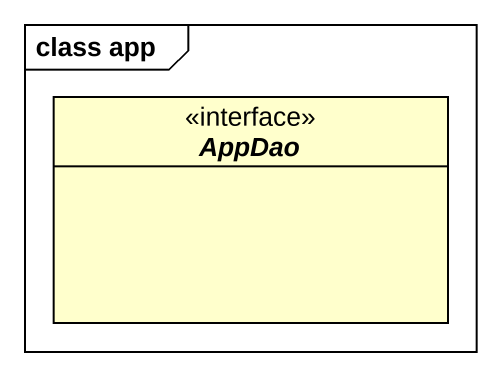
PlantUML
@startuml
mainframe class app
hide circle
hide empty members
interface AppDao <<interface>>
@enduml
